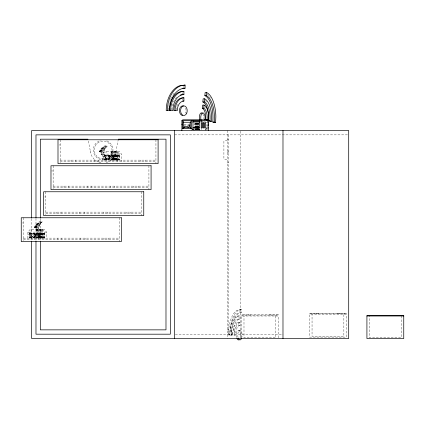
<?xml version="1.0" encoding="UTF-8"?>
<svg xmlns="http://www.w3.org/2000/svg" width="425" height="425" viewBox="0 0 425 425"><rect width="100%" height="100%" fill="white"/><g stroke="black" fill="none" stroke-linecap="round" stroke-linejoin="round"><path stroke-width="0.32" stroke-dasharray="2.12 1.59" d="M27.901 238.127L27.901 232.103L30.239 229.378L44.242 229.378L46.575 232.108L46.41 238.127M30.069 238.127L30.069 232.103L31.864 229.378M36.539 238.127L36.539 229.378M37.405 238.127L37.411 229.378M39.148 238.127L39.148 229.378M40.014 238.127L40.014 229.378M40.667 238.127L40.72 229.378M42.458 229.378L42.452 238.127M102.829 160.129L102.829 154.105L105.161 151.374L119.165 151.374L121.497 154.105L121.481 160.129M104.996 160.129L104.996 154.105L106.787 151.374M111.472 160.124L111.472 151.374M112.338 160.124L112.338 151.374M113.204 160.124L113.204 151.374M114.075 160.124L114.075 151.374M114.941 160.124L114.941 151.374M115.807 160.124L115.807 151.374M116.238 160.124L116.238 151.374M116.647 151.374L116.514 160.124M117.109 160.129L117.109 151.374M117.507 161.426L117.539 151.374L119.329 154.105L119.329 160.129L119.313 155.199L103.801 155.199L103.801 160.129M188.865 126.14L188.865 125.099M189.167 126.772L189.167 123.022M189.247 126.772L189.247 123.022M189.539 127.181L189.518 123.022M191.877 130.523L191.877 129.274M192.419 129.896L192.419 128.648M192.498 129.896L192.498 128.648M192.769 129.896L192.769 128.648M192.961 129.896L192.961 128.648M193.04 129.896L193.04 128.648M193.311 129.896L193.311 128.648M193.71 130.523L193.71 128.717M194.225 130.523L194.225 128.717M194.225 128.116L194.188 122.862M195.335 129.896L195.335 128.648M195.335 128.021L195.335 123.022M195.606 129.896L195.606 128.648M195.606 128.021L195.606 123.022M195.686 129.896L195.686 128.648M195.686 128.021L195.686 123.022M195.877 129.896L195.877 128.648M195.877 128.021L195.877 123.022M196.148 129.896L196.148 128.648M196.148 128.021L196.148 123.022M196.228 129.896L196.228 128.648M196.228 128.021L196.228 123.022M196.419 129.896L196.419 128.648M196.419 128.021L196.419 123.022M196.759 129.923L196.69 128.648M196.759 128.116L196.69 123.022M196.961 129.896L196.961 128.648M196.961 128.021L196.961 123.022M197.232 129.896L197.232 128.648M197.232 128.021L197.232 123.022M197.312 129.896L197.312 128.648M197.312 128.021L197.312 123.022M197.503 129.896L197.503 128.648M197.503 128.021L197.503 123.022M197.774 129.896L197.774 128.648M197.774 128.021L197.774 123.022M197.853 129.896L197.853 128.648M197.853 128.021L197.853 123.022M198.045 129.896L198.045 128.648M198.045 128.021L198.045 123.022M198.316 129.896L198.316 128.648M198.316 128.021L198.316 123.022M198.395 129.896L198.395 128.648M198.395 128.021L198.395 123.022M198.587 129.896L198.587 128.648M198.587 128.021L198.587 123.022M198.857 129.896L198.857 128.648M198.937 129.896L198.937 128.648M199.128 129.896L199.128 128.648M199.399 129.896L199.399 128.648M199.479 130.523L199.479 128.648M205.387 130.523L205.387 128.717M205.721 129.923L205.721 128.717M206.194 129.923L206.109 124.498M42.319 238.127L42.319 237.74M116.795 160.129L116.795 159.742M90.339 151.061L91.067 154.456A12.872 12.872 0 0 0 100.948 162.706M118.32 139.188L115.834 152.23A12.872 12.872 0 0 1 105.968 162.584M30.345 233.394L34.866 234.589A2.449 1.169 18.2 0 0 35.859 235.896L33.347 237.352A7.406 3.527 18.2 0 1 30.345 233.394L34.834 234.722A2.449 1.169 18.2 0 0 35.828 236.029M33.347 237.352L35.859 235.896M38.271 234.722L40.784 233.267A7.406 3.527 18.2 0 1 43.786 237.224L39.265 236.029A2.449 1.169 18.2 0 0 38.271 234.722L40.784 233.267M39.265 236.029L39.297 235.896A2.449 1.169 18.2 0 0 38.303 234.589M104.821 155.396L109.342 156.591A2.449 1.169 18.2 0 0 110.335 157.898L107.823 159.354A7.406 3.527 18.2 0 1 104.821 155.396L109.31 156.719A2.449 1.169 18.2 0 0 110.303 158.026M107.823 159.354L110.335 157.898M112.747 156.719L115.26 155.263A7.406 3.527 18.2 0 1 118.262 159.221L113.741 158.026A2.449 1.169 18.2 0 0 112.747 156.719L115.26 155.263M113.741 158.026L113.772 157.898A2.449 1.169 18.2 0 0 112.779 156.591M40.407 223.274A6.54 2.938 -60 0 0 34.59 227.471L34.675 227.311A8.723 3.921 -60 0 1 41.4 221.622L42.33 221.887L41.793 222.817A7.634 3.427 -60 0 0 35.009 227.71A5.451 2.449 -60 0 1 39.86 224.219L40.407 223.274L40.827 223.518L40.285 224.458A5.451 2.449 -60 0 0 35.434 227.954A4.362 1.96 -60 0 1 39.318 225.16L39.737 225.404L39.196 226.35A3.272 1.472 -60 0 0 36.284 228.448L34.25 227.072A8.723 3.921 -60 0 1 40.981 221.377L42.33 221.887M105.405 147.549A6.54 2.938 -60 0 0 99.588 151.746L99.673 151.592A8.723 3.921 -60 0 1 106.399 145.897L107.328 146.168L106.792 147.093A7.634 3.427 -60 0 0 100.008 151.985A5.451 2.449 -60 0 1 104.858 148.495L105.405 147.549L105.825 147.794L105.283 148.739A5.451 2.449 -60 0 0 100.433 152.235A4.362 1.96 -60 0 1 104.316 149.435L104.736 149.68L104.189 150.625A3.272 1.472 -60 0 0 101.283 152.724L99.248 151.348A8.723 3.921 -60 0 1 105.979 145.653L107.328 146.168M39.737 225.404A4.362 1.96 -60 0 0 35.859 228.204A3.272 1.472 -60 0 1 38.771 226.105L39.318 225.16M34.59 227.465A7.634 3.427 -60 0 1 41.374 222.572L41.91 221.648M104.736 149.68A4.362 1.96 -60 0 0 100.858 152.479A3.272 1.472 -60 0 1 103.769 150.381L104.316 149.435M99.588 151.746A7.634 3.427 -60 0 1 106.372 146.848L106.903 145.924M104.853 159.221L109.342 157.898A2.449 1.169 -18.2 0 1 110.335 156.591L107.854 155.263A7.406 3.527 -18.2 0 0 104.853 159.221L109.374 158.026A2.449 1.169 -18.2 0 1 110.367 156.719L110.335 156.591M113.772 156.591L118.293 155.396A7.406 3.527 -18.2 0 1 115.292 159.348L112.779 157.898A2.449 1.169 -18.2 0 0 113.772 156.591L113.804 156.719A2.449 1.169 -18.2 0 1 112.811 158.026M113.804 156.719L118.293 155.396M30.377 237.224L34.866 235.896A2.449 1.169 -18.2 0 1 35.859 234.589L33.378 233.267A7.406 3.527 -18.2 0 0 30.377 237.224L34.898 236.029A2.449 1.169 -18.2 0 1 35.891 234.722L35.859 234.589M39.297 234.589L43.818 233.394A7.406 3.527 -18.2 0 1 40.816 237.352L38.303 235.896A2.449 1.169 -18.2 0 0 39.297 234.589L39.328 234.722A2.449 1.169 -18.2 0 1 38.335 236.029M39.328 234.722L43.818 233.394M227.364 140.16L223.901 141.143L223.901 158.902L227.364 159.89M241.379 309.533L237.187 310.218A25.654 11.528 -90 0 0 228.422 334.608L228.448 335.123L235.625 335.123A9.621 4.324 -90 0 1 239.944 325.507L239.944 322.299L238.515 322.299A12.824 5.764 -90 0 0 232.751 335.123A16.033 7.204 -90 0 1 239.944 319.09L239.944 315.887L238.515 315.887A19.242 8.643 -90 0 0 229.867 335.123L229.856 334.608A25.654 11.528 -90 0 1 238.622 310.218L241.379 309.533L241.379 312.678A22.445 10.088 -90 0 0 231.29 335.123A16.033 7.204 -90 0 1 238.515 319.09L238.515 315.887M200.34 121.768L203.129 121.768M200.048 121.959L207.671 121.959M205.939 122.395L207.235 122.395L207.235 120.663M184.137 124.498L189.901 124.498M193.943 124.498L198.82 124.498M183.488 125.099L189.948 125.099M206.088 127.925L207.713 127.925M206.029 128.159L207.368 128.159M174.654 134.858L348.702 134.858M227.364 139.188L228.666 139.188M59.08 144.962L60.164 144.962M227.364 151.061L228.666 151.061M227.364 152.23L228.666 152.23M102.829 154.105L121.497 154.105M102.829 154.7L104.561 154.705L104.561 156.782L102.829 156.782M103.801 155.975L109.092 155.975L109.092 159.354M119.313 155.975L114.022 155.975L114.022 159.354M103.801 159.354L119.313 159.354M114.909 160.124L114.718 159.742M60.164 160.129L155.933 160.129M60.164 161.426L155.933 161.426M227.364 162.844L228.666 162.844M51.521 170.962L53.146 170.962M53.146 186.129L148.915 186.129M53.146 187.43L148.915 187.43M44.737 196.961L45.82 196.961M45.82 212.128L141.589 212.128M45.82 213.43L141.589 213.43M22.334 222.96L23.418 222.96M38.123 229.378L38.064 238.127M41.586 229.378L41.533 238.127M36.178 229.378L36.178 238.127M37.044 229.378L37.044 238.127M37.91 229.378L37.91 238.127M38.781 229.378L38.718 238.127L38.792 237.74M39.647 229.378L39.647 238.127M40.476 229.378L40.476 238.127M41.347 229.378L41.342 238.127M42.213 229.378L42.245 238.127M46.41 232.108L27.901 232.103M27.901 232.703L29.638 232.703L29.638 234.786L27.901 234.786M29.325 233.978L34.616 233.978L34.616 237.352M44.838 233.978L39.546 233.978L39.546 237.352M29.325 237.352L44.838 237.352M41.719 238.127L41.767 237.74M23.418 238.127L119.186 238.127M23.418 239.429L119.186 239.429M229.861 335.123A22.445 10.088 -90 0 1 239.944 312.678L241.379 312.678M238.515 319.09L239.944 319.09M239.944 322.299A12.824 5.764 -90 0 0 234.18 335.123A9.621 4.324 -90 0 1 238.515 325.507L239.944 325.507M227.364 329.858L228.666 329.858M236.64 337.53A4.808 2.162 -90 0 1 238.515 330.315L239.944 330.315M175.312 334.193L282.986 334.193M111.068 151.374L111.068 160.124M111.934 151.374L111.934 160.124M112.8 151.374L112.8 160.124M113.666 151.374L113.666 160.124M114.537 151.374L114.537 160.124M115.403 151.374L115.403 160.124M116.248 160.124L116.243 159.742M113.772 157.898L118.262 159.221M39.297 235.896L43.786 237.224M112.779 157.898L115.292 159.354M107.854 155.263L110.367 156.719M38.303 235.896L40.816 237.352M33.378 233.267L35.891 234.722M106.372 146.848L106.792 147.093M104.858 148.495L105.283 148.739M103.769 150.381L104.189 150.625M102.951 151.799A1.636 0.733 -60 0 1 102.276 154.243A1.636 0.733 -60 0 1 101.171 153.606A1.636 0.733 -60 0 1 102.951 151.799L103.371 152.044A1.636 0.733 -60 0 1 102.696 154.482A1.636 0.733 -60 0 1 101.596 153.85A1.636 0.733 -60 0 1 103.371 152.044M101.315 154.631L101.74 154.875M41.374 222.572L41.793 222.817M39.86 224.219L40.285 224.458M38.771 226.105L39.196 226.35M37.953 227.524A1.636 0.733 -60 0 1 37.278 229.962A1.636 0.733 -60 0 1 36.178 229.33A1.636 0.733 -60 0 1 37.953 227.524L38.377 227.763A1.636 0.733 -60 0 1 37.703 230.207A1.636 0.733 -60 0 1 36.598 229.569A1.636 0.733 -60 0 1 38.377 227.763M36.316 230.355L36.741 230.6M42.617 229.378L44.407 232.108L44.407 238.127L44.434 237.352M196.339 122.862L196.759 124.498M88.358 141.063L90.567 152.23M401.237 315.993L401.237 337.663L369.431 337.663L369.431 315.993M345.722 313.283L345.722 313.719M344.85 313.283L344.85 313.719M343.857 314.585L343.857 336.249L312.051 336.249L312.051 314.585M342.731 313.283L342.731 313.719M341.344 313.283L341.344 313.719M339.437 313.283L339.437 313.719M339.001 313.283L339.001 313.719M338.135 313.283L338.135 313.719M337.269 313.283L337.269 313.719M318.633 313.283L318.633 313.719M317.767 313.283L317.767 313.719M316.901 313.283L316.901 313.719M316.471 313.283L316.471 313.719M314.564 313.283L314.564 313.719M313.177 313.283L313.177 313.719M311.052 313.283L311.052 313.719M310.186 313.283L310.186 313.719M278.306 337.864L278.306 315.993L241.474 315.993L241.474 337.864M277.658 314.691L277.658 315.127M276.792 314.691L276.792 315.127M275.793 315.993L275.793 337.663L243.987 337.663L243.987 315.993M274.667 314.691L274.667 315.127M273.28 314.691L273.28 315.127M271.373 314.691L271.373 315.127M270.943 314.691L270.943 315.127M270.077 314.691L270.077 315.127M269.206 314.691L269.206 315.127M250.575 314.691L250.575 315.127M249.709 314.691L249.709 315.127M248.843 314.691L248.843 315.127M248.407 314.691L248.407 315.127M246.5 314.691L246.5 315.127M245.113 314.691L245.113 315.127M242.988 314.691L242.988 315.127M242.123 314.691L242.123 315.127M240.364 131.187L240.364 337.864M239.944 309.533L239.944 312.678M238.515 322.299L238.515 325.507M228.666 134.858L228.666 334.193M227.364 130.523L227.364 338.528M207.713 125.657L207.713 127.287M207.671 120.663L207.671 122.395M207.368 128.658L207.368 129.657M201.647 128.159L201.647 129.657M183.908 86.323L183.908 87.582M182.745 92.698L182.745 93.978M182.745 99.11L182.745 100.396M155.933 139.761L155.933 163.593M148.915 165.761L148.915 189.593M145.1 160.129L145.1 161.426M141.589 191.76L141.589 215.597M140.765 160.129L140.765 161.426M138.077 186.129L138.077 187.43M133.748 186.129L133.748 187.43M130.757 212.128L130.757 213.43M126.422 212.128L126.422 213.43M121.842 160.129L121.842 161.426M119.186 217.759L119.186 241.597M119.027 155.199L119.027 160.129M118.91 155.199L118.91 155.975M118.91 159.354L118.91 160.129M118.076 155.199L118.076 155.975M118.076 159.354L118.076 160.129M117.603 160.129L117.603 159.742L105.756 159.742L105.756 160.129M116.875 159.742L116.875 160.129M114.931 159.354L114.931 155.667L108.184 155.667L108.184 159.354M114.824 186.129L114.824 187.43M113.268 159.742L113.268 160.129M110.489 186.129L110.489 187.43M110.335 159.742L110.335 160.129M108.396 159.742L108.396 160.129M108.354 238.127L108.354 239.429M107.498 212.128L107.498 213.43M106.872 159.742L106.872 160.129M106.319 159.742L106.319 160.129M106.239 159.742L106.239 160.129M105.039 155.199L105.039 155.975M105.039 159.354L105.039 160.129M104.205 155.199L104.205 155.975M104.205 159.354L104.205 160.129M104.093 155.199L104.093 160.129M104.019 238.127L104.019 239.429M103.163 212.128L103.163 213.43M98.589 160.129L98.589 161.426M94.254 160.129L94.254 161.426M91.566 186.129L91.566 187.43M87.231 186.129L87.231 187.43M85.096 238.127L85.096 239.429M84.246 212.128L84.246 213.43M80.761 238.127L80.761 239.429M79.911 212.128L79.911 213.43M75.331 160.129L75.331 161.426M70.996 160.129L70.996 161.426M68.313 186.129L68.313 187.43M63.978 186.129L63.978 187.43M61.838 238.127L61.838 239.429M60.987 212.128L60.987 213.43M60.164 139.761L60.164 162.509M57.508 238.127L57.508 239.429M56.653 212.128L56.653 213.43M53.146 165.761L53.146 188.514M45.82 191.76L45.82 214.513M44.838 238.127L44.838 233.203L29.325 233.203L29.325 238.127M44.551 233.203L44.551 238.127M44.434 233.203L44.434 233.978M43.6 233.203L43.6 233.978M43.6 237.352L43.6 238.127M43.127 238.127L43.127 237.74L31.28 237.74L31.28 238.127M42.399 237.74L42.399 238.127M40.455 237.352L40.455 233.67L33.708 233.67L33.708 237.352M40.317 218.636L40.317 240.481M40.242 237.74L40.242 238.127M38.585 238.127L38.585 239.429M35.982 218.301L35.982 240.816M35.859 237.74L35.859 238.127M34.25 238.127L34.25 239.429M33.92 237.74L33.92 238.127M32.396 237.74L32.396 238.127M31.843 237.74L31.843 238.127M31.763 237.74L31.763 238.127M31.652 218.625L31.652 240.486M30.563 233.203L30.563 233.978M30.563 237.352L30.563 238.127M29.729 233.203L29.729 233.978M29.729 237.352L29.729 238.127M29.617 233.203L29.617 238.127M23.418 217.759L23.418 240.513M231.301 335.123A19.242 8.643 -90 0 1 239.944 315.887M238.074 337.53A4.808 2.162 -90 0 1 238.707 331.187A4.808 2.162 -90 0 1 241.602 332.031A4.808 2.162 -90 0 1 241.474 338.528M238.515 330.315A4.808 2.162 -90 0 1 240.385 337.53M107.86 159.221A7.406 3.527 18.2 0 1 104.853 155.268M115.223 155.396A7.406 3.527 18.2 0 1 118.23 159.348M118.262 155.268A7.406 3.527 -18.2 0 1 115.255 159.221M104.89 159.348A7.406 3.527 -18.2 0 1 107.892 155.396M100.008 151.991A6.54 2.938 -60 0 1 105.825 147.794M33.384 237.224A7.406 3.527 18.2 0 1 30.377 233.267M40.747 233.394A7.406 3.527 18.2 0 1 43.754 237.352M43.786 233.267A7.406 3.527 -18.2 0 1 40.779 237.224M30.414 237.352A7.406 3.527 -18.2 0 1 33.416 233.394M35.015 227.71A6.54 2.938 -60 0 1 40.827 223.518M106.834 140.856A9.881 9.881 0 0 1 110.649 156.458A9.881 9.881 0 0 1 94.647 155.056A9.881 9.881 0 0 1 101.123 140.356M171.695 110.059A16.033 11.055 90 0 1 172.067 106.505M172.178 105.931A16.033 11.055 90 0 1 173.172 102.637M173.421 102.043A16.033 11.055 90 0 1 177.22 96.772M168.433 110.006A22.445 15.481 -90 0 1 168.847 105.474M168.953 104.848A22.445 15.481 -90 0 1 170.499 99.434M170.76 98.807A22.445 15.481 -90 0 1 172.614 95.306M172.959 94.786A22.445 15.481 -90 0 1 175.312 91.986M176.125 110.027A9.621 6.635 -90 0 1 178.054 103.854M185.619 108.253A4.808 3.315 90 0 1 185.619 113.061M205.286 100.401A19.242 8.643 -90 0 1 206.874 102.653M204.664 106.994A12.824 5.764 90 0 1 205.264 108.014M207.283 93.941A25.654 11.528 90 0 1 210.343 98.074M201.944 121.98A4.808 2.162 90 0 1 201.477 121.284M204.101 121.662A4.808 2.162 90 0 1 203.596 122.219M202.89 114.043A4.808 2.162 -90 0 1 203.586 118.596M202.672 121.662A4.808 2.162 -90 0 1 202.162 122.219M34.074 233.267L40.019 237.352L34.074 233.267M108.556 155.263L114.495 159.354L108.556 155.263M114.564 155.263L108.619 159.354L114.564 155.263M40.088 233.267L34.143 237.352L40.088 233.267M346.37 313.283L309.533 313.283L309.533 313.719L346.37 313.719L346.37 313.283M346.37 314.585L309.533 314.585L309.533 337.115L346.37 337.115L346.37 314.585M278.306 314.691L241.474 314.691L241.474 315.127L278.306 315.127L278.306 314.691M98.287 157.468A8.893 8.893 0 0 0 112.03 150.514A8.893 8.893 0 0 0 99.137 142.088A8.893 8.893 0 0 0 98.287 157.468"/><path stroke-width="0.64" d="M215.613 122.634L215.847 116.477A25.654 11.528 -90 0 0 206.8 92.602L205.132 92.56L204.861 95.646A22.445 10.088 -90 0 1 212.792 122.023L214.179 122.634L215.613 122.634L214.227 122.023L212.792 122.023M207.118 120.153L205.705 119.531A9.621 4.324 -90 0 0 202.305 108.226L202.587 105.081L204.021 105.081A12.824 5.764 90 0 1 208.553 120.153L207.597 120.153M202.868 101.936L203.145 98.791L204.579 98.791A19.242 8.643 -90 0 1 211.379 121.401L209.95 121.401L208.532 120.78A16.033 7.204 -90 0 0 202.868 101.936L204.298 101.936A16.033 7.204 90 0 1 209.966 120.78L211.379 121.401M208.553 120.153L207.14 119.531A9.621 4.324 -90 0 0 203.74 108.226L204.021 105.081M204.298 101.936L204.579 98.791M214.227 122.023A22.445 10.088 -90 0 0 206.29 95.646L206.566 92.56M187.999 127.723L188.296 127.064L187.999 126.427L184.53 126.427L184.232 127.054L184.53 127.723M181.884 130.523L181.884 120.663L182.755 119.797L207.496 119.797L208.362 120.663L208.362 130.523M182.686 128.589L191.462 128.589L191.462 120.663L190.597 122.262L183.558 122.262L182.686 120.663L182.686 128.589L183.558 128.159L183.558 121.911M169.591 110.654A22.445 15.481 -90 0 1 185.066 88.209L185.066 85.064L180.832 85.749A25.654 17.691 -90 0 0 167.381 110.139L167.418 110.654M185.066 85.064L179.674 85.749A25.654 17.691 -90 0 0 166.218 110.139L166.26 110.654L172.853 110.654A16.033 11.055 90 0 1 183.908 94.621L183.908 91.418L182.745 91.418A19.242 13.271 -90 0 0 169.479 110.654M185.066 88.209L183.908 88.209A22.445 15.481 -90 0 0 182.755 88.272M183.908 94.621L182.745 94.621A16.033 11.055 90 0 0 180.444 94.972M204.861 95.646L206.29 95.646M183.908 97.83L182.745 97.83A12.824 8.845 -90 0 0 173.899 110.654L177.273 110.654A9.621 6.635 -90 0 1 183.908 101.033L183.908 97.83A12.824 8.845 -90 0 0 175.063 110.654M182.745 101.033L183.908 101.033M202.305 108.226L203.74 108.226M205.705 119.531L207.14 119.531M181.884 120.663L208.362 120.663M208.532 120.78L209.966 120.78M199.479 121.183L193.37 121.183L193.37 120.663M192.498 121.959L199.777 121.959M207.713 122.83L208.362 122.83M207.713 124.042L208.362 124.042M181.741 124.498L182.16 124.498M207.713 125.051L208.362 125.051M207.713 125.2L208.362 125.2M183.558 127.723L190.597 127.723M192.764 127.925L199.261 127.925M207.713 127.925L208.362 127.925M87.986 139.188L40.317 139.188L40.317 217.972M118.32 139.188L165.984 139.188L165.984 329.858L40.317 329.858L40.317 241.145M366.918 315.993L403.75 315.993M191.462 128.589L190.597 128.159L190.597 121.911M282.986 130.523L282.986 338.528M199.479 120.663L199.479 127.723L192.982 127.723L192.982 120.663M174.654 130.523L174.654 338.528M35.982 217.637L35.982 134.858L170.319 134.858L170.319 334.193L35.982 334.193L35.982 241.48M31.652 217.967L31.652 130.523L348.702 130.523L348.702 338.528L31.652 338.528L31.652 241.15M239.073 339.772A4.808 2.162 -90 0 1 236.985 338.528M241.474 338.528A4.808 2.162 -90 0 1 238.42 338.528M170.637 110.654A19.242 13.271 -90 0 1 183.908 91.418M182.745 115.467A4.808 3.315 90 0 1 179.456 110.027A4.808 3.315 90 0 1 183.605 106.011M201.105 120.339A4.808 2.162 90 0 1 202.757 112.864A4.808 2.162 90 0 1 204.839 119.786M199.67 120.339A4.808 2.162 -90 0 1 199.84 114.495A4.808 2.162 -90 0 1 202.422 113.348M202.082 122.83L201.216 122.83L201.216 127.925L202.082 127.925L202.082 122.83M203.814 122.83L202.948 122.83L202.948 127.925L203.814 127.925L203.814 122.83M205.546 122.83L204.68 122.83L204.68 127.925L205.546 127.925L205.546 122.83M158.1 139.761L57.997 139.761L57.997 163.593L158.1 163.593L158.1 139.761M151.077 165.761L50.979 165.761L50.979 189.593L151.077 189.593L151.077 165.761M143.756 191.76L43.653 191.76L43.653 215.597L143.756 215.597L143.756 191.76M121.353 217.759L21.25 217.759L21.25 241.597L121.353 241.597L121.353 217.759M403.75 315.557L366.918 315.557L366.918 338.528L403.75 338.528L403.75 315.557M186.782 113.061A4.808 3.315 -90 0 0 183.908 105.846A4.808 3.315 -90 0 0 181.034 113.061A4.808 3.315 -90 0 0 186.782 113.061"/></g></svg>
